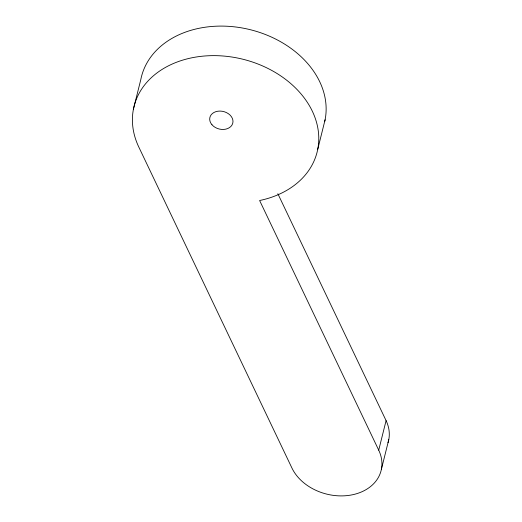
<?xml version="1.0" encoding="UTF-8"?>
<svg xmlns="http://www.w3.org/2000/svg" width="522" height="522" viewBox="0 0 522 522"><rect width="100%" height="100%" fill="white"/><g stroke="black" fill="none" stroke-linecap="round" stroke-linejoin="round"><path stroke-width="0.78" d="M133.449 109.059L140.816 79.52A94.345 72.062 14 0 1 247.859 29.121A94.345 72.062 14 0 1 324.775 121.287M317.735 149.305L325.102 119.766M378.718 450.16L259.617 200.513A94.345 72.062 14 0 0 312.345 111.238A94.345 72.062 14 0 0 191.561 57.857A94.345 72.062 14 0 0 138.839 147.132L291.968 468.103A47.169 36.031 14 0 0 352.357 494.791A47.169 36.031 14 0 0 378.718 450.16L386.084 420.615L277.848 193.727M381.419 469.193L388.779 439.648M386.084 420.615A47.169 36.031 14 0 1 388.003 442.682M211.965 124.745A11.791 9.005 14 0 0 232.016 124.986A11.791 9.005 14 0 0 220.036 111.075A11.791 9.005 14 0 0 211.965 124.745"/></g></svg>
